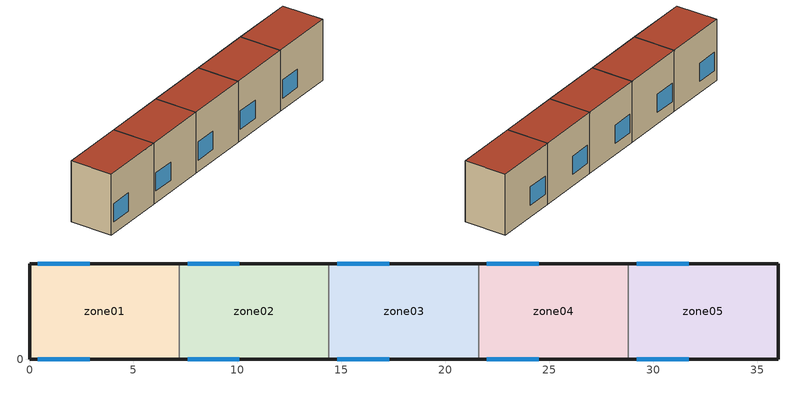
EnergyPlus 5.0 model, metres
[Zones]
zone01
 floor ground (GROUND_FLOOR): 7.2,4.6 7.2,0 0,0 0,4.6 z0
 wall outside (EXT_WALL): 7.2,4.6 0,4.6 0,0 7.2,0 z0:6.7
 wall to zone02 (ADJ_WALL): 7.2,0 7.2,4.6 z0:6.7
 window (EXT_WINDOW1): 0.4,0 2.9,0 / 2.9,4.6 0.4,4.6 z1.25:3.25
 roof outside (EXT_ROOF): 0,4.6 0,0 7.2,0 7.2,4.6 z6.7
zone02
 floor ground (GROUND_FLOOR): 14.4,4.6 14.4,0 7.2,0 7.2,4.6 z0
 wall outside (EXT_WALL): 14.4,4.6 7.2,4.6 / 7.2,0 14.4,0 z0:6.7
 wall to zone03 (ADJ_WALL): 14.4,0 14.4,4.6 z0:6.7
 wall to zone01 (ADJ_WALL): 7.2,4.6 7.2,0 z0:6.7
 window (EXT_WINDOW1): 7.6,0 10.1,0 / 10.1,4.6 7.6,4.6 z1.25:3.25
 roof outside (EXT_ROOF): 7.2,4.6 7.2,0 14.4,0 14.4,4.6 z6.7
zone03
 floor ground (GROUND_FLOOR): 21.6,4.6 21.6,0 14.4,0 14.4,4.6 z0
 wall outside (EXT_WALL): 21.6,4.6 14.4,4.6 / 14.4,0 21.6,0 z0:6.7
 wall to zone04 (ADJ_WALL): 21.6,0 21.6,4.6 z0:6.7
 wall to zone02 (ADJ_WALL): 14.4,4.6 14.4,0 z0:6.7
 window (EXT_WINDOW1): 14.8,0 17.3,0 / 17.3,4.6 14.8,4.6 z1.25:3.25
 roof outside (EXT_ROOF): 14.4,4.6 14.4,0 21.6,0 21.6,4.6 z6.7
zone04
 floor ground (GROUND_FLOOR): 28.8,4.6 28.8,0 21.6,0 21.6,4.6 z0
 wall outside (EXT_WALL): 28.8,4.6 21.6,4.6 / 21.6,0 28.8,0 z0:6.7
 wall to zone05 (ADJ_WALL): 28.8,0 28.8,4.6 z0:6.7
 wall to zone03 (ADJ_WALL): 21.6,4.6 21.6,0 z0:6.7
 window (EXT_WINDOW1): 22,0 24.5,0 / 24.5,4.6 22,4.6 z1.25:3.25
 roof outside (EXT_ROOF): 21.6,4.6 21.6,0 28.8,0 28.8,4.6 z6.7
zone05
 floor ground (GROUND_FLOOR): 36,4.6 36,0 28.8,0 28.8,4.6 z0
 wall outside (EXT_WALL): 28.8,0 36,0 36,4.6 28.8,4.6 z0:6.7
 wall to zone04 (ADJ_WALL): 28.8,4.6 28.8,0 z0:6.7
 window (EXT_WINDOW1): 29.2,0 31.7,0 / 31.7,4.6 29.2,4.6 z1.25:3.25
 roof outside (EXT_ROOF): 28.8,4.6 28.8,0 36,0 36,4.6 z6.7
[Building]
TRNSYS18: North Axis {deg}=0; Terrain=City; Loads Convergence Tolerance Value=0; Temperature Convergence Tolerance Value {deltaC}=0; Solar Distribution=FullInteriorAndExterior; Maximum Number of Warmup Days=0
[Site:Location]
not used: Latitude {deg}=0; Longitude {deg}=0; Time Zone {hr}=0; Elevation {m}=0
[Construction]
GROUND_FLOOR; EXT_WALL; EXT_ROOF; ADJ_WALL; EXT_WINDOW1: 
[WindowProperty:ShadingControl]
ESHADE=0; ISHADE=INPUT 1*MAX_ISHADE : SHADECNTRL=ISHADE_INTERNAL
[SurfaceProperty:OtherSideCoefficients]
BOUNDARY=IDENTICAL; BOUNDARY=INPUT 1*TBOUNDARY; BOUNDARY=INPUT 1*TBOUNDARY_2; BOUNDARY=INPUT 1*TBOUNDARY_3; BOUNDARY=INPUT 1*TGROUND; BOUNDARY=20; BOUNDARY=15
[Zone] Multiplier=1
zone01; zone02; zone03; zone04; zone05
